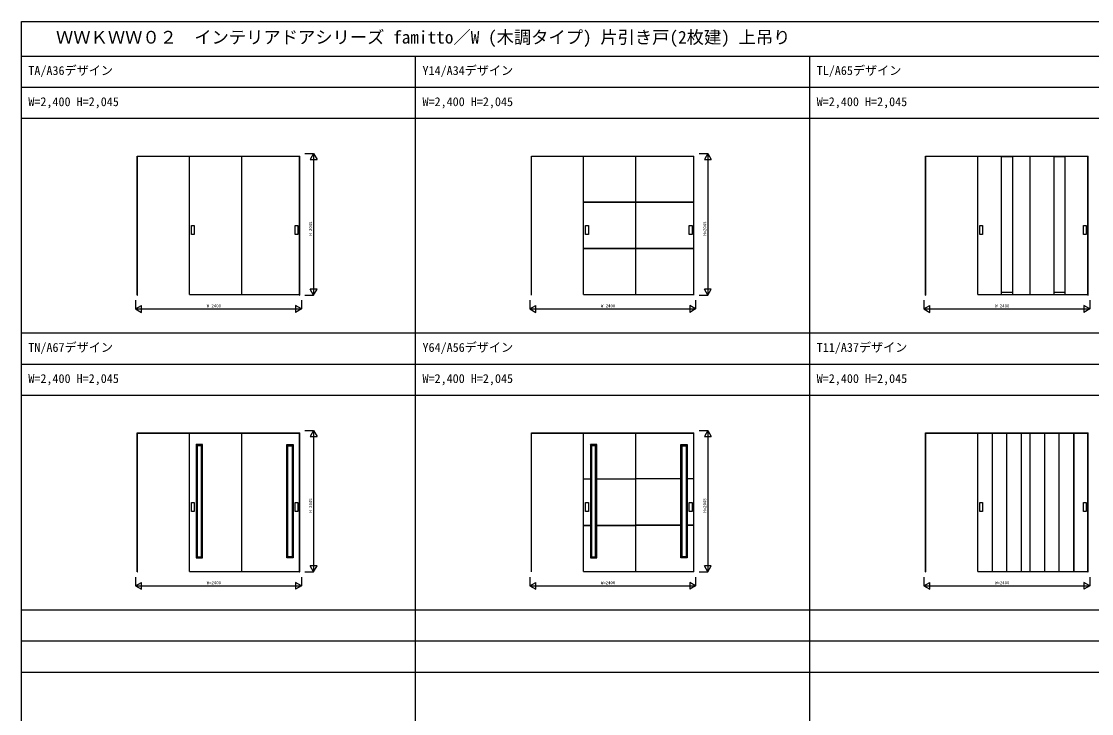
# Model space of a CAD drawing. Units: millimetres, scale not verified. Extents: x -14341 to 14340, y -10000 to 10000.
# Drawn here: x -14341 to 1135, y 0 to 10000 of the extents above; entities that cross this region are included whole.
import ezdxf
from ezdxf.enums import TextEntityAlignment as Align

# ---------------------------------------------------------------- set-up
doc = ezdxf.new("R2010")
doc.units = ezdxf.units.MM
doc.header["$LTSCALE"] = 50
for name, color, linetype in [('0-0_0', 7, 'Continuous'), ('0-1_YKK_A1', 4, 'Continuous'), ('0-4_YKK_F1', 7, 'Continuous'), ('0-5_YKK_N1', 2, 'Continuous')]:
    doc.layers.add(name, color=color, linetype=linetype)
doc.styles.add('ＭＳ ゴシック', font='')
doc.styles.get('ＭＳ ゴシック').set_extended_font_data('MS Gothic')

msp = doc.modelspace()

# ---------------------------------------------------------------- linework, layer by layer
at = {"layer": '0-1_YKK_A1'}
for p, q in [((-12666.1, 8053.95), (-10315.1, 8053.95)), ((-12666.1, 6045.45), (-12666.1, 8053.95)), ((-12663.6, 6045.45), (-12663.6, 8053.95)), ((-12663.6, 8051.45), (-10317.6, 8051.45)), ((-11911.6, 6054.45), (-11911.6, 8051.45)), ((-11154.6, 6054.45), (-11154.6, 8051.45)), ((-10317.6, 6045.45), (-10317.6, 8053.95)), ((-10315.1, 6045.45), (-10315.1, 8053.95)), ((-6966.1, 8053.95), (-4615.1, 8053.95)), ((-6966.1, 6045.45), (-6966.1, 8053.95)), ((-6963.6, 6045.45), (-6963.6, 8053.95)), ((-6963.6, 8051.45), (-4617.6, 8051.45)), ((-6211.6, 6054.45), (-6211.6, 8051.45)), ((-5454.6, 6054.45), (-5454.6, 8051.45)), ((-4617.6, 6045.45), (-4617.6, 8053.95)), ((-4615.1, 6045.45), (-4615.1, 8053.95)), ((-1266.1, 8053.95), (1084.9, 8053.95)), ((-1266.1, 6045.45), (-1266.1, 8053.95)), ((-1263.6, 6045.45), (-1263.6, 8053.95)), ((-1263.6, 8051.45), (1082.4, 8051.45)), ((-511.6, 6054.45), (-511.6, 8051.45)), ((-170.6, 8051.45), (-170.6, 6054.45)), ((-10.6, 8051.45), (-10.6, 6054.45)), ((245.4, 6054.45), (245.4, 8051.45)), ((586.4, 8051.45), (586.4, 6054.45)), ((746.4, 8051.45), (746.4, 6054.45)), ((1082.4, 6045.45), (1082.4, 8053.95)), ((1084.9, 6045.45), (1084.9, 8053.95)), ((-170.6, 8046.45), (-10.6, 8046.45)), ((586.4, 8046.45), (746.4, 8046.45)), ((-6211.6, 7392.15), (-4617.6, 7392.15)), ((-6211.6, 7389.15), (-4617.6, 7389.15)), ((-6211.6, 6721.75), (-4617.6, 6721.75)), ((-6211.6, 6718.75), (-4617.6, 6718.75)), ((-12666.1, 6045.45), (-12663.6, 6045.45)), ((-11911.6, 6054.45), (-10317.6, 6054.45)), ((-10317.6, 6045.45), (-10315.1, 6045.45)), ((-6966.1, 6045.45), (-6963.6, 6045.45)), ((-6211.6, 6054.45), (-4617.6, 6054.45)), ((-4617.6, 6045.45), (-4615.1, 6045.45)), ((-1266.1, 6045.45), (-1263.6, 6045.45)), ((-511.6, 6054.45), (1082.4, 6054.45)), ((-170.6, 6090.45), (-10.6, 6090.45)), ((586.4, 6090.45), (746.4, 6090.45)), ((1082.4, 6045.45), (1084.9, 6045.45)), ((-12666.1, 4053.95), (-10315.1, 4053.95)), ((-12666.1, 2045.45), (-12666.1, 4053.95)), ((-12663.6, 2045.45), (-12663.6, 4053.95)), ((-12663.6, 4051.45), (-10317.6, 4051.45)), ((-11911.6, 2054.45), (-11911.6, 4051.45)), ((-11154.6, 2054.45), (-11154.6, 4051.45)), ((-10317.6, 2045.45), (-10317.6, 4053.95)), ((-10315.1, 2045.45), (-10315.1, 4053.95)), ((-6966.1, 4053.95), (-4615.1, 4053.95)), ((-6966.1, 2045.45), (-6966.1, 4053.95)), ((-6963.6, 2045.45), (-6963.6, 4053.95)), ((-6963.6, 4051.45), (-4617.6, 4051.45)), ((-6211.6, 2054.45), (-6211.6, 4051.45)), ((-5454.6, 2054.45), (-5454.6, 4051.45)), ((-4617.6, 2045.45), (-4617.6, 4053.95)), ((-4615.1, 2045.45), (-4615.1, 4053.95)), ((-1266.1, 4053.95), (1084.9, 4053.95)), ((-1266.1, 2045.45), (-1266.1, 4053.95)), ((-1263.6, 2045.45), (-1263.6, 4053.95)), ((-1263.6, 4051.45), (1082.4, 4051.45)), ((-511.6, 2054.45), (-511.6, 4051.45)), ((-304.6, 4051.45), (-304.6, 2054.45)), ((-301.6, 4051.45), (-301.6, 2054.45)), ((-92.1, 2054.45), (-92.1, 4051.45)), ((-89.1, 2054.45), (-89.1, 4051.45)), ((120.4, 2054.45), (120.4, 4051.45)), ((123.4, 2054.45), (123.4, 4051.45)), ((245.4, 2054.45), (245.4, 4051.45)), ((452.4, 4051.45), (452.4, 2054.45)), ((455.4, 4051.45), (455.4, 2054.45)), ((664.9, 2054.45), (664.9, 4051.45)), ((667.9, 2054.45), (667.9, 4051.45)), ((877.4, 2054.45), (877.4, 4051.45)), ((880.4, 2054.45), (880.4, 4051.45)), ((1082.4, 2045.45), (1082.4, 4053.95)), ((1084.9, 2045.45), (1084.9, 4053.95)), ((-11797.1, 3869.95), (-11813.1, 3885.95)), ((-11737.1, 3869.95), (-11721.1, 3885.95)), ((-10487.1, 3869.95), (-10503.1, 3885.95)), ((-10427.1, 3869.95), (-10411.1, 3885.95)), ((-6097.1, 3869.95), (-6113.1, 3885.95)), ((-6037.1, 3869.95), (-6021.1, 3885.95)), ((-4787.1, 3869.95), (-4803.1, 3885.95)), ((-4727.1, 3869.95), (-4711.1, 3885.95)), ((-6211.6, 3392.15), (-6113.1, 3392.15)), ((-6211.6, 3389.15), (-6113.1, 3389.15)), ((-6021.1, 3392.15), (-5454.6, 3392.15)), ((-6021.1, 3389.15), (-5454.6, 3389.15)), ((-4803.1, 3392.15), (-5454.6, 3392.15)), ((-4803.1, 3389.15), (-5454.6, 3389.15)), ((-4617.6, 3392.15), (-4711.1, 3392.15)), ((-4617.6, 3389.15), (-4711.1, 3389.15)), ((-6211.6, 2721.75), (-6113.1, 2721.75)), ((-6211.6, 2718.75), (-6113.1, 2718.75)), ((-6021.1, 2721.75), (-5454.6, 2721.75)), ((-6021.1, 2718.75), (-5454.6, 2718.75)), ((-4803.1, 2721.75), (-5454.6, 2721.75)), ((-4803.1, 2718.75), (-5454.6, 2718.75)), ((-4617.6, 2721.75), (-4711.1, 2721.75)), ((-4617.6, 2718.75), (-4711.1, 2718.75)), ((-11797.1, 2265.95), (-11813.1, 2249.95)), ((-11737.1, 2265.95), (-11721.1, 2249.95)), ((-10487.1, 2265.95), (-10503.1, 2249.95)), ((-10427.1, 2265.95), (-10411.1, 2249.95)), ((-6097.1, 2265.95), (-6113.1, 2249.95)), ((-6037.1, 2265.95), (-6021.1, 2249.95)), ((-4787.1, 2265.95), (-4803.1, 2249.95)), ((-4727.1, 2265.95), (-4711.1, 2249.95)), ((-12666.1, 2045.45), (-12663.6, 2045.45)), ((-11911.6, 2054.45), (-10317.6, 2054.45)), ((-10317.6, 2045.45), (-10315.1, 2045.45)), ((-6966.1, 2045.45), (-6963.6, 2045.45)), ((-6211.6, 2054.45), (-4617.6, 2054.45)), ((-4617.6, 2045.45), (-4615.1, 2045.45)), ((-1266.1, 2045.45), (-1263.6, 2045.45)), ((-511.6, 2054.45), (1082.4, 2054.45)), ((1082.4, 2045.45), (1084.9, 2045.45))]:
    msp.add_line(p, q, dxfattribs=at)
for points in [[(-11882.6, 7049.45), (-11840.6, 7049.45), (-11840.6, 6919.45), (-11882.6, 6919.45)], [(-10383.6, 7049.45), (-10341.6, 7049.45), (-10341.6, 6919.45), (-10383.6, 6919.45)], [(-6182.6, 7049.45), (-6140.6, 7049.45), (-6140.6, 6919.45), (-6182.6, 6919.45)], [(-4683.6, 7049.45), (-4641.6, 7049.45), (-4641.6, 6919.45), (-4683.6, 6919.45)], [(-482.6, 7049.45), (-440.6, 7049.45), (-440.6, 6919.45), (-482.6, 6919.45)], [(1016.4, 7049.45), (1058.4, 7049.45), (1058.4, 6919.45), (1016.4, 6919.45)], [(-11813.1, 2249.95), (-11721.1, 2249.95), (-11721.1, 3885.95), (-11813.1, 3885.95)], [(-11797.1, 2265.95), (-11737.1, 2265.95), (-11737.1, 3869.95), (-11797.1, 3869.95)], [(-10411.1, 2249.95), (-10503.1, 2249.95), (-10503.1, 3885.95), (-10411.1, 3885.95)], [(-10427.1, 2265.95), (-10487.1, 2265.95), (-10487.1, 3869.95), (-10427.1, 3869.95)], [(-6113.1, 2249.95), (-6021.1, 2249.95), (-6021.1, 3885.95), (-6113.1, 3885.95)], [(-6097.1, 2265.95), (-6037.1, 2265.95), (-6037.1, 3869.95), (-6097.1, 3869.95)], [(-4711.1, 2249.95), (-4803.1, 2249.95), (-4803.1, 3885.95), (-4711.1, 3885.95)], [(-4727.1, 2265.95), (-4787.1, 2265.95), (-4787.1, 3869.95), (-4727.1, 3869.95)], [(-11882.6, 3049.45), (-11840.6, 3049.45), (-11840.6, 2919.45), (-11882.6, 2919.45)], [(-10383.6, 3049.45), (-10341.6, 3049.45), (-10341.6, 2919.45), (-10383.6, 2919.45)], [(-6182.6, 3049.45), (-6140.6, 3049.45), (-6140.6, 2919.45), (-6182.6, 2919.45)], [(-4683.6, 3049.45), (-4641.6, 3049.45), (-4641.6, 2919.45), (-4683.6, 2919.45)], [(-482.6, 3049.45), (-440.6, 3049.45), (-440.6, 2919.45), (-482.6, 2919.45)], [(1016.4, 3049.45), (1058.4, 3049.45), (1058.4, 2919.45), (1016.4, 2919.45)]]:
    msp.add_lwpolyline(points, close=True, dxfattribs=at)
at = {"layer": '0-4_YKK_F1'}
for p, q in [((-14340.6, 9999.7), (14340.42, 9999.7)), ((-14340.6, -10000.3), (-14340.6, 9999.7)), ((-14340.6, 9499.7), (14159.4, 9499.7)), ((-8640.6, -10000.3), (-8640.6, 9499.7)), ((-2940.6, -10000.3), (-2940.6, 9499.7)), ((-14340.6, 9049.7), (14159.4, 9049.7)), ((-14340.6, 8599.7), (14159.4, 8599.7)), ((-14340.6, 5499.7), (14159.4, 5499.7)), ((-14340.6, 5049.7), (14159.4, 5049.7)), ((-14340.6, 4599.7), (14159.4, 4599.7)), ((-14340.6, 1499.7), (14159.4, 1499.7)), ((-14340.6, 1049.7), (14159.4, 1049.7)), ((-14340.6, 599.7), (14159.4, 599.7))]:
    msp.add_line(p, q, dxfattribs=at)
at = {"layer": '0-5_YKK_N1'}
for p, q in [((-10240.1, 8090.45), (-10115.1, 8090.45)), ((-10115.1, 8090.45), (-10165.1, 8003.85)), ((-10115.1, 8090.45), (-10115.1, 6045.45)), ((-10115.1, 8090.45), (-10065.1, 8003.85)), ((-4540.1, 8090.45), (-4415.1, 8090.45)), ((-4415.1, 8090.45), (-4465.1, 8003.85)), ((-4415.1, 8090.45), (-4415.1, 6045.45)), ((-4415.1, 8090.45), (-4365.1, 8003.85)), ((-10165.1, 8003.85), (-10065.1, 8003.85)), ((-4465.1, 8003.85), (-4365.1, 8003.85)), ((-10240.1, 6045.45), (-10115.1, 6045.45)), ((-10115.1, 6045.45), (-10165.1, 6132.05)), ((-10065.1, 6132.05), (-10165.1, 6132.05)), ((-10115.1, 6045.45), (-10065.1, 6132.05)), ((-4540.1, 6045.45), (-4415.1, 6045.45)), ((-4415.1, 6045.45), (-4465.1, 6132.05)), ((-4365.1, 6132.05), (-4465.1, 6132.05)), ((-4415.1, 6045.45), (-4365.1, 6132.05)), ((-12690.6, 5970.45), (-12690.6, 5845.45)), ((-12690.6, 5845.45), (-12604, 5895.45)), ((-12604, 5795.45), (-12604, 5895.45)), ((-10290.6, 5845.45), (-10377.2, 5895.45)), ((-10377.2, 5895.45), (-10377.2, 5795.45)), ((-10290.6, 5970.45), (-10290.6, 5845.45)), ((-6990.6, 5970.45), (-6990.6, 5845.45)), ((-6990.6, 5845.45), (-6904, 5895.45)), ((-6904, 5795.45), (-6904, 5895.45)), ((-4590.6, 5845.45), (-4677.2, 5895.45)), ((-4677.2, 5895.45), (-4677.2, 5795.45)), ((-4590.6, 5970.45), (-4590.6, 5845.45)), ((-1290.6, 5970.45), (-1290.6, 5845.45)), ((-1290.6, 5845.45), (-1204, 5895.45)), ((-1204, 5795.45), (-1204, 5895.45)), ((1109.4, 5845.45), (1022.8, 5895.45)), ((1022.8, 5895.45), (1022.8, 5795.45)), ((1109.4, 5970.45), (1109.4, 5845.45)), ((-12690.6, 5845.45), (-10290.6, 5845.45)), ((-12690.6, 5845.45), (-12604, 5795.45)), ((-10290.6, 5845.45), (-10377.2, 5795.45)), ((-6990.6, 5845.45), (-4590.6, 5845.45)), ((-6990.6, 5845.45), (-6904, 5795.45)), ((-4590.6, 5845.45), (-4677.2, 5795.45)), ((-1290.6, 5845.45), (1109.4, 5845.45)), ((-1290.6, 5845.45), (-1204, 5795.45)), ((1109.4, 5845.45), (1022.8, 5795.45)), ((-10240.1, 4090.45), (-10115.1, 4090.45)), ((-10115.1, 4090.45), (-10165.1, 4003.85)), ((-10115.1, 4090.45), (-10115.1, 2045.45)), ((-10115.1, 4090.45), (-10065.1, 4003.85)), ((-4540.1, 4090.45), (-4415.1, 4090.45)), ((-4415.1, 4090.45), (-4465.1, 4003.85)), ((-4415.1, 4090.45), (-4415.1, 2045.45)), ((-4415.1, 4090.45), (-4365.1, 4003.85)), ((-10165.1, 4003.85), (-10065.1, 4003.85)), ((-4465.1, 4003.85), (-4365.1, 4003.85)), ((-10240.1, 2045.45), (-10115.1, 2045.45)), ((-10115.1, 2045.45), (-10165.1, 2132.05)), ((-10065.1, 2132.05), (-10165.1, 2132.05)), ((-10115.1, 2045.45), (-10065.1, 2132.05)), ((-4540.1, 2045.45), (-4415.1, 2045.45)), ((-4415.1, 2045.45), (-4465.1, 2132.05)), ((-4365.1, 2132.05), (-4465.1, 2132.05)), ((-4415.1, 2045.45), (-4365.1, 2132.05)), ((-12690.6, 1970.45), (-12690.6, 1845.45)), ((-12690.6, 1845.45), (-12604, 1895.45)), ((-12604, 1795.45), (-12604, 1895.45)), ((-10290.6, 1845.45), (-10377.2, 1895.45)), ((-10377.2, 1895.45), (-10377.2, 1795.45)), ((-10290.6, 1970.45), (-10290.6, 1845.45)), ((-6990.6, 1970.45), (-6990.6, 1845.45)), ((-6990.6, 1845.45), (-6904, 1895.45)), ((-6904, 1795.45), (-6904, 1895.45)), ((-4590.6, 1845.45), (-4677.2, 1895.45)), ((-4677.2, 1895.45), (-4677.2, 1795.45)), ((-4590.6, 1970.45), (-4590.6, 1845.45)), ((-1290.6, 1970.45), (-1290.6, 1845.45)), ((-1290.6, 1845.45), (-1204, 1895.45)), ((-1204, 1795.45), (-1204, 1895.45)), ((1109.4, 1845.45), (1022.8, 1895.45)), ((1022.8, 1895.45), (1022.8, 1795.45)), ((1109.4, 1970.45), (1109.4, 1845.45)), ((-12690.6, 1845.45), (-10290.6, 1845.45)), ((-12690.6, 1845.45), (-12604, 1795.45)), ((-10290.6, 1845.45), (-10377.2, 1795.45)), ((-6990.6, 1845.45), (-4590.6, 1845.45)), ((-6990.6, 1845.45), (-6904, 1795.45)), ((-4590.6, 1845.45), (-4677.2, 1795.45)), ((-1290.6, 1845.45), (1109.4, 1845.45)), ((-1290.6, 1845.45), (-1204, 1795.45)), ((1109.4, 1845.45), (1022.8, 1795.45))]:
    msp.add_line(p, q, dxfattribs=at)

# ---------------------------------------------------------------- texts
at = {"layer": '0-0_0', "style": 'ＭＳ ゴシック'}
for s, height, p in [('ＷＷＫＷＷ０２  インテリアドアシリーズ famitto／W (木調タイプ) 片引き戸(2枚建) 上吊り', 183.3, (-13840.6, 9624.7)), ('TA/A36デザイン', 128.3, (-14240.6, 9187.2)), ('Y14/A34デザイン', 128.3, (-8540.6, 9187.2)), ('TL/A65デザイン', 128.3, (-2840.6, 9187.2)), ('W=2,400 H=2,045', 128.3, (-14240.6, 8737.2)), ('W=2,400 H=2,045', 128.3, (-8540.6, 8737.2)), ('W=2,400 H=2,045', 128.3, (-2840.6, 8737.2)), ('TN/A67デザイン', 128.3, (-14240.6, 5187.2)), ('Y64/A56デザイン', 128.3, (-8540.6, 5187.2)), ('T11/A37デザイン', 128.3, (-2840.6, 5187.2)), ('W=2,400 H=2,045', 128.3, (-14240.6, 4737.2)), ('W=2,400 H=2,045', 128.3, (-8540.6, 4737.2)), ('W=2,400 H=2,045', 128.3, (-2840.6, 4737.2))]:
    msp.add_text(s, height=height, dxfattribs=at).set_placement(p, align=Align.BOTTOM_LEFT)
at = {"layer": '0-5_YKK_N1', "style": 'ＭＳ ゴシック'}
for p in [(-10125.1, 6902.95), (-4425.1, 6902.95), (-10125.1, 2902.95), (-4425.1, 2902.95)]:
    msp.add_text('H=2045', height=43.99, rotation=90, dxfattribs=at).set_placement(p, align=Align.BOTTOM_LEFT)
for p in [(-11660.6, 5855.45), (-5960.6, 5855.45), (-260.6, 5855.45), (-11660.6, 1855.45), (-5960.6, 1855.45), (-260.6, 1855.45)]:
    msp.add_text('W=2400', height=43.99, dxfattribs=at).set_placement(p, align=Align.BOTTOM_LEFT)

doc.saveas('drawing.dxf')
